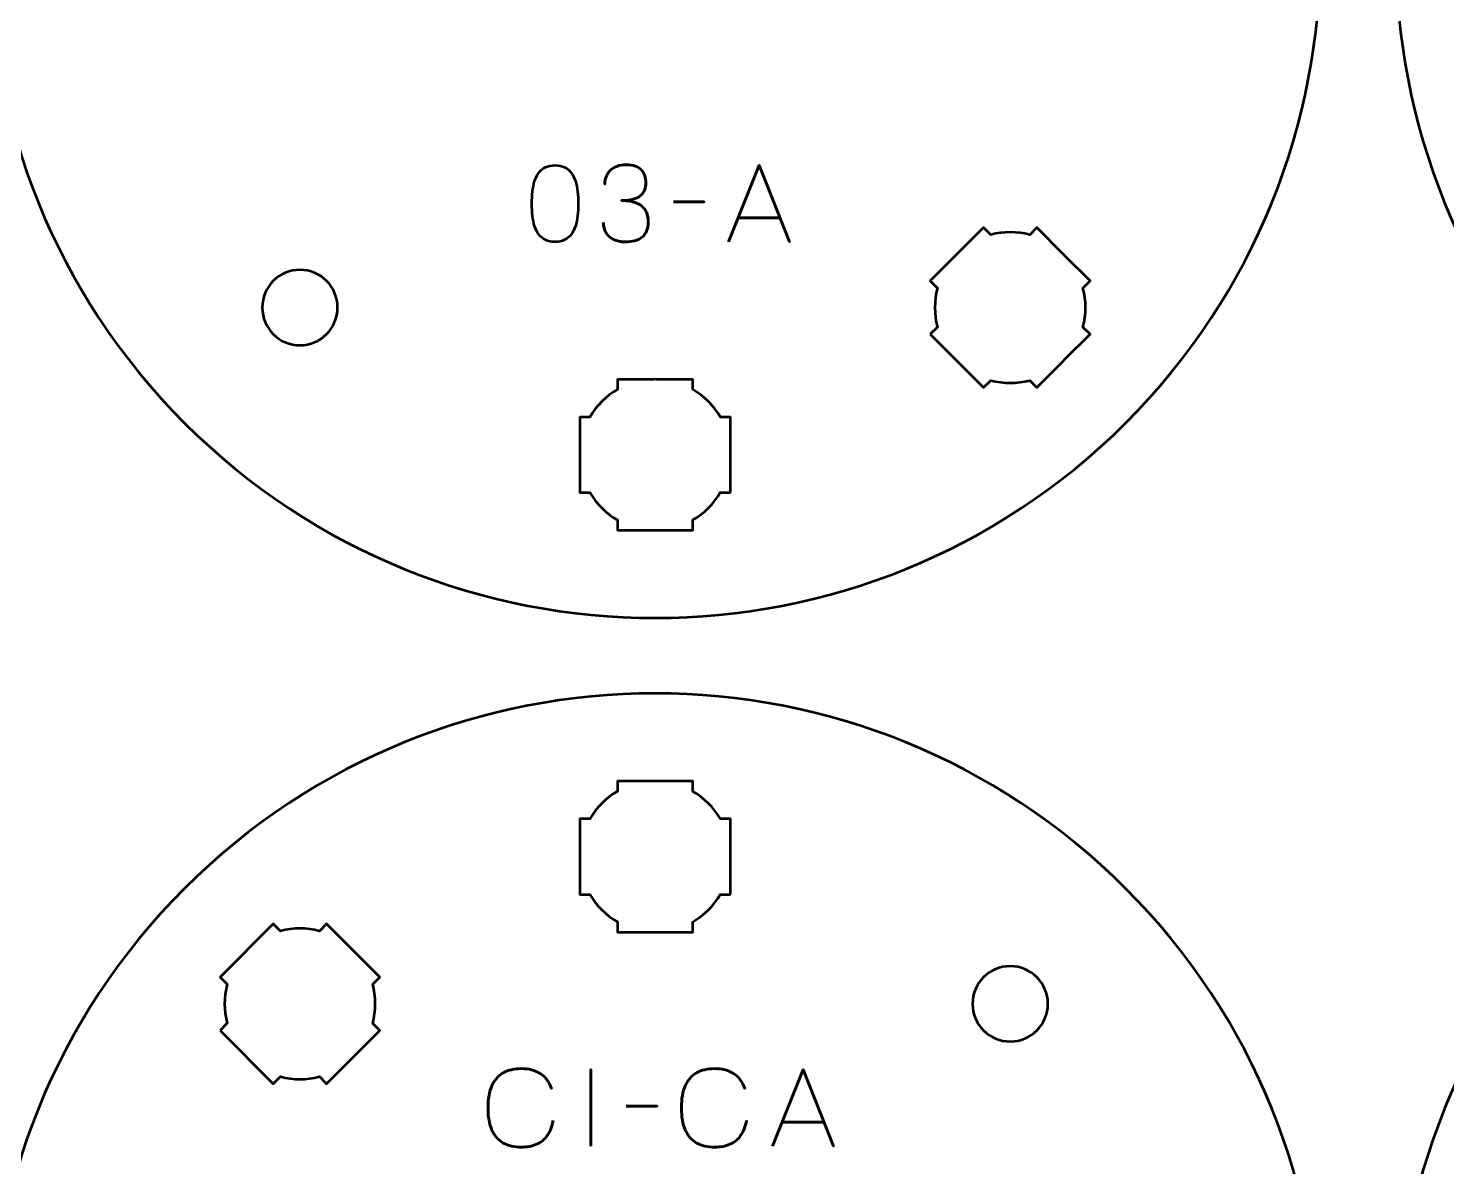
# Model space of a CAD drawing. Header units: centimetres. Extents: x -21 to 0, y -29.7 to 0.
# Drawn here: x -11.3 to -5.65, y -19.28 to -14.75 of the extents above; entities that cross this region are included whole.
import ezdxf

# ---------------------------------------------------------------- set-up
doc = ezdxf.new("R2010")
doc.units = ezdxf.units.CM
doc.header["$MEASUREMENT"] = 0
doc.layers.add('Layer 1', color=7, linetype='Continuous')

msp = doc.modelspace()

# ---------------------------------------------------------------- linework, layer by layer
at = {"layer": 'Layer 1', "color": 1, "lineweight": 53}
msp.add_open_spline([(-21.00003, -29.19995), (-21.00003, -29.19995), (-21.00003, -2.29992), (-21.00003, -2.29992), (-21.00003, -2.29992), (-21.00003, -2.21709), (-20.93286, -2.14992), (-20.85003, -2.14992), (-20.85003, -2.14992), (-20.7672, -2.14992), (-20.70003, -2.08275), (-20.70003, -1.99992), (-20.70003, -1.99992), (-20.70003, -1.91709), (-20.7672, -1.84992), (-20.85003, -1.84992), (-20.85003, -1.84992), (-20.93286, -1.84992), (-21.00003, -1.78275), (-21.00003, -1.69992), (-21.00003, -1.69992), (-21.00003, -1.61709), (-20.93286, -1.54992), (-20.85003, -1.54992), (-20.85003, -1.54992), (-20.7672, -1.54992), (-20.70003, -1.48275), (-20.70003, -1.39992), (-20.70003, -1.39992), (-20.70003, -1.31709), (-20.7672, -1.24992), (-20.85003, -1.24992), (-20.85003, -1.24992), (-20.93286, -1.24992), (-21.00003, -1.18275), (-21.00003, -1.09992), (-21.00003, -1.09992), (-21.00003, -1.09992), (-21.00003, -0.49992), (-21.00003, -0.49992), (-21.00003, -0.49992), (-21.00003, -0.22295), (-20.77694, 0.00004), (-20.49994, 0.00004), (-20.49994, 0.00004), (-20.49994, 0.00004), (-0.50008, 0.00004), (-0.50008, 0.00004), (-0.50008, 0.00004), (-0.22294, 0.00004), (0.00002, -0.22295), (0.00002, -0.49992), (0.00002, -0.49992), (0.00002, -0.49992), (0.00002, -29.19995), (0.00002, -29.19995), (0.00002, -29.19995), (0.00002, -29.47695), (-0.22294, -29.70004), (-0.50008, -29.70004), (-0.50008, -29.70004), (-0.50008, -29.70004), (-20.49994, -29.70004), (-20.49994, -29.70004), (-20.49994, -29.70004), (-20.77694, -29.70004), (-21.00003, -29.47695), (-21.00003, -29.19995)], degree=3, knots=[0, 0, 0, 0, 0.0588235, 0.0588235, 0.0588235, 0.0588235, 0.1176471, 0.1176471, 0.1176471, 0.1176471, 0.1764706, 0.1764706, 0.1764706, 0.1764706, 0.2352941, 0.2352941, 0.2352941, 0.2352941, 0.2941176, 0.2941176, 0.2941176, 0.2941176, 0.3529412, 0.3529412, 0.3529412, 0.3529412, 0.4117647, 0.4117647, 0.4117647, 0.4117647, 0.4705882, 0.4705882, 0.4705882, 0.4705882, 0.5294118, 0.5294118, 0.5294118, 0.5294118, 0.5882353, 0.5882353, 0.5882353, 0.5882353, 0.6470588, 0.6470588, 0.6470588, 0.6470588, 0.7058824, 0.7058824, 0.7058824, 0.7058824, 0.7647059, 0.7647059, 0.7647059, 0.7647059, 0.8235294, 0.8235294, 0.8235294, 0.8235294, 0.8823529, 0.8823529, 0.8823529, 0.8823529, 0.9411765, 0.9411765, 0.9411765, 0.9411765, 1, 1, 1, 1], dxfattribs=at)
at = {"layer": 'Layer 1', "color": 3, "lineweight": 53}
for points in [[(-10.67382, -12.5761), (-9.63912, -11.5414), (-7.96088, -11.5414), (-6.92615, -12.57613), (-6.92615, -12.57613), (-5.89145, -13.61083), (-5.89145, -15.28907), (-6.92615, -16.32377), (-6.92615, -16.32377), (-7.96088, -17.35849), (-9.63912, -17.35849), (-10.67382, -16.32379), (-10.67382, -16.32379), (-11.70855, -15.28907), (-11.70855, -13.61083), (-10.67382, -12.5761)], [(-1.32618, -12.57616), (-0.29148, -13.61086), (-0.29148, -15.2891), (-1.32621, -16.32383), (-1.32621, -16.32383), (-2.36091, -17.35853), (-4.03915, -17.35853), (-5.07385, -16.32383), (-5.07385, -16.32383), (-6.10857, -15.2891), (-6.10857, -13.61086), (-5.07387, -12.57616), (-5.07387, -12.57616), (-4.03915, -11.54143), (-2.36091, -11.54143), (-1.32618, -12.57616)], [(-10.67382, -18.1761), (-9.63912, -17.1414), (-7.96088, -17.1414), (-6.92615, -18.17613), (-6.92615, -18.17613), (-5.89145, -19.21083), (-5.89145, -20.88907), (-6.92615, -21.92377), (-6.92615, -21.92377), (-7.96088, -22.95849), (-9.63912, -22.95849), (-10.67382, -21.92379), (-10.67382, -21.92379), (-11.70855, -20.88907), (-11.70855, -19.21083), (-10.67382, -18.1761)], [(-1.32618, -18.17616), (-0.29148, -19.21086), (-0.29148, -20.8891), (-1.32621, -21.92383), (-1.32621, -21.92383), (-2.36091, -22.95853), (-4.03915, -22.95853), (-5.07385, -21.92383), (-5.07385, -21.92383), (-6.10857, -20.8891), (-6.10857, -19.21086), (-5.07387, -18.17616), (-5.07387, -18.17616), (-4.03915, -17.14143), (-2.36091, -17.14143), (-1.32618, -18.17616)]]:
    msp.add_open_spline(points, degree=3, knots=[0, 0, 0, 0, 0.25, 0.25, 0.25, 0.25, 0.5, 0.5, 0.5, 0.5, 0.75, 0.75, 0.75, 0.75, 1, 1, 1, 1], dxfattribs=at)
at = {"layer": 'Layer 1', "color": 5, "lineweight": 53}
for points, knots in [([(-9.19835, -15.60271), (-9.18354, -15.60264), (-9.17077, -15.60003), (-9.16011, -15.59495), (-9.16011, -15.59495), (-9.14953, -15.58987), (-9.14071, -15.5826), (-9.13366, -15.57336), (-9.13366, -15.57336), (-9.12667, -15.56405), (-9.12117, -15.55304), (-9.11708, -15.54034), (-9.11708, -15.54034), (-9.11305, -15.52764), (-9.11016, -15.51374), (-9.10854, -15.4985), (-9.10854, -15.4985), (-9.10684, -15.48326), (-9.106, -15.46724), (-9.10607, -15.45031), (-9.10607, -15.45031), (-9.106, -15.43345), (-9.10684, -15.41743), (-9.10854, -15.40226), (-9.10854, -15.40226), (-9.11016, -15.38709), (-9.11305, -15.37312), (-9.11708, -15.36042), (-9.11708, -15.36042), (-9.12117, -15.34779), (-9.12667, -15.33679), (-9.13366, -15.3274), (-9.13366, -15.3274), (-9.14071, -15.31809), (-9.14953, -15.31082), (-9.16011, -15.30574), (-9.16011, -15.30574), (-9.17077, -15.30059), (-9.18354, -15.29798), (-9.19835, -15.29791), (-9.19835, -15.29791), (-9.21317, -15.29798), (-9.22594, -15.30059), (-9.2366, -15.30574), (-9.2366, -15.30574), (-9.24718, -15.31082), (-9.256, -15.31809), (-9.26305, -15.3274), (-9.26305, -15.3274), (-9.27004, -15.33679), (-9.27554, -15.34779), (-9.27963, -15.36042), (-9.27963, -15.36042), (-9.28366, -15.37312), (-9.28655, -15.38709), (-9.28817, -15.40226), (-9.28817, -15.40226), (-9.28986, -15.41743), (-9.29071, -15.43345), (-9.29064, -15.45031), (-9.29064, -15.45031), (-9.29071, -15.46724), (-9.28986, -15.48326), (-9.28817, -15.4985), (-9.28817, -15.4985), (-9.28655, -15.51374), (-9.28366, -15.52764), (-9.27963, -15.54034), (-9.27963, -15.54034), (-9.27554, -15.55304), (-9.27004, -15.56405), (-9.26305, -15.57336), (-9.26305, -15.57336), (-9.256, -15.5826), (-9.24718, -15.58987), (-9.2366, -15.59495), (-9.2366, -15.59495), (-9.22594, -15.60003), (-9.21317, -15.60264), (-9.19835, -15.60271)], [0, 0, 0, 0, 0.05, 0.05, 0.05, 0.05, 0.1, 0.1, 0.1, 0.1, 0.15, 0.15, 0.15, 0.15, 0.2, 0.2, 0.2, 0.2, 0.25, 0.25, 0.25, 0.25, 0.3, 0.3, 0.3, 0.3, 0.35, 0.35, 0.35, 0.35, 0.4, 0.4, 0.4, 0.4, 0.45, 0.45, 0.45, 0.45, 0.5, 0.5, 0.5, 0.5, 0.55, 0.55, 0.55, 0.55, 0.6, 0.6, 0.6, 0.6, 0.65, 0.65, 0.65, 0.65, 0.7, 0.7, 0.7, 0.7, 0.75, 0.75, 0.75, 0.75, 0.8, 0.8, 0.8, 0.8, 0.85, 0.85, 0.85, 0.85, 0.9, 0.9, 0.9, 0.9, 0.95, 0.95, 0.95, 0.95, 1, 1, 1, 1]), ([(-9.19835, -15.60271), (-9.18354, -15.60264), (-9.17077, -15.60003), (-9.16011, -15.59495), (-9.16011, -15.59495), (-9.14953, -15.58987), (-9.14071, -15.5826), (-9.13366, -15.57336), (-9.13366, -15.57336), (-9.12667, -15.56405), (-9.12117, -15.55304), (-9.11708, -15.54034), (-9.11708, -15.54034), (-9.11305, -15.52764), (-9.11016, -15.51374), (-9.10854, -15.4985), (-9.10854, -15.4985), (-9.10684, -15.48326), (-9.106, -15.46724), (-9.10607, -15.45031), (-9.10607, -15.45031), (-9.106, -15.43345), (-9.10684, -15.41743), (-9.10854, -15.40226), (-9.10854, -15.40226), (-9.11016, -15.38709), (-9.11305, -15.37312), (-9.11708, -15.36042), (-9.11708, -15.36042), (-9.12117, -15.34779), (-9.12667, -15.33679), (-9.13366, -15.3274), (-9.13366, -15.3274), (-9.14071, -15.31809), (-9.14953, -15.31082), (-9.16011, -15.30574), (-9.16011, -15.30574), (-9.17077, -15.30059), (-9.18354, -15.29798), (-9.19835, -15.29791), (-9.19835, -15.29791), (-9.21317, -15.29798), (-9.22594, -15.30059), (-9.2366, -15.30574), (-9.2366, -15.30574), (-9.24718, -15.31082), (-9.256, -15.31809), (-9.26305, -15.3274), (-9.26305, -15.3274), (-9.27004, -15.33679), (-9.27554, -15.34779), (-9.27963, -15.36042), (-9.27963, -15.36042), (-9.28366, -15.37312), (-9.28655, -15.38709), (-9.28817, -15.40226), (-9.28817, -15.40226), (-9.28986, -15.41743), (-9.29071, -15.43345), (-9.29064, -15.45031), (-9.29064, -15.45031), (-9.29071, -15.46724), (-9.28986, -15.48326), (-9.28817, -15.4985), (-9.28817, -15.4985), (-9.28655, -15.51374), (-9.28366, -15.52764), (-9.27963, -15.54034), (-9.27963, -15.54034), (-9.27554, -15.55304), (-9.27004, -15.56405), (-9.26305, -15.57336), (-9.26305, -15.57336), (-9.256, -15.5826), (-9.24718, -15.58987), (-9.2366, -15.59495), (-9.2366, -15.59495), (-9.22594, -15.60003), (-9.21317, -15.60264), (-9.19835, -15.60271)], [0, 0, 0, 0, 0.05, 0.05, 0.05, 0.05, 0.1, 0.1, 0.1, 0.1, 0.15, 0.15, 0.15, 0.15, 0.2, 0.2, 0.2, 0.2, 0.25, 0.25, 0.25, 0.25, 0.3, 0.3, 0.3, 0.3, 0.35, 0.35, 0.35, 0.35, 0.4, 0.4, 0.4, 0.4, 0.45, 0.45, 0.45, 0.45, 0.5, 0.5, 0.5, 0.5, 0.55, 0.55, 0.55, 0.55, 0.6, 0.6, 0.6, 0.6, 0.65, 0.65, 0.65, 0.65, 0.7, 0.7, 0.7, 0.7, 0.75, 0.75, 0.75, 0.75, 0.8, 0.8, 0.8, 0.8, 0.85, 0.85, 0.85, 0.85, 0.9, 0.9, 0.9, 0.9, 0.95, 0.95, 0.95, 0.95, 1, 1, 1, 1]), ([(-9.00574, -15.52609), (-9.00567, -15.54133), (-9.00214, -15.55459), (-8.99516, -15.56609), (-8.99516, -15.56609), (-8.98817, -15.57752), (-8.97822, -15.58648), (-8.96524, -15.5929), (-8.96524, -15.5929), (-8.95226, -15.59932), (-8.93667, -15.60257), (-8.91853, -15.60271), (-8.91853, -15.60271), (-8.90492, -15.60271), (-8.89257, -15.6013), (-8.88135, -15.59834), (-8.88135, -15.59834), (-8.8702, -15.59537), (-8.86061, -15.59079), (-8.85249, -15.58451), (-8.85249, -15.58451), (-8.84438, -15.57823), (-8.83817, -15.57011), (-8.83373, -15.56024), (-8.83373, -15.56024), (-8.82935, -15.55029), (-8.82717, -15.53836), (-8.8271, -15.52439), (-8.8271, -15.52439), (-8.82702, -15.50577), (-8.83083, -15.49003), (-8.83838, -15.47726), (-8.83838, -15.47726), (-8.84593, -15.46449), (-8.85765, -15.4549), (-8.87338, -15.44834), (-8.87338, -15.44834), (-8.88911, -15.44177), (-8.90929, -15.43846), (-8.93377, -15.43846), (-8.93377, -15.43846), (-8.9155, -15.43853), (-8.90019, -15.43684), (-8.8877, -15.43338), (-8.8877, -15.43338), (-8.87528, -15.42992), (-8.86534, -15.42505), (-8.85786, -15.4187), (-8.85786, -15.4187), (-8.85038, -15.41242), (-8.84495, -15.40494), (-8.8417, -15.39634), (-8.8417, -15.39634), (-8.83838, -15.3878), (-8.83676, -15.37842), (-8.83683, -15.36819), (-8.83683, -15.36819), (-8.83676, -15.35795), (-8.83817, -15.3485), (-8.84099, -15.33975), (-8.84099, -15.33975), (-8.84375, -15.331), (-8.84826, -15.32331), (-8.8544, -15.31675), (-8.8544, -15.31675), (-8.86054, -15.31019), (-8.86865, -15.30504), (-8.8786, -15.30137), (-8.8786, -15.30137), (-8.88862, -15.2977), (-8.90083, -15.29587), (-8.91515, -15.2958), (-8.91515, -15.2958), (-8.9294, -15.29587), (-8.94189, -15.29798), (-8.95247, -15.30208), (-8.95247, -15.30208), (-8.96313, -15.30617), (-8.97187, -15.31174), (-8.97893, -15.31887), (-8.97893, -15.31887), (-8.98591, -15.32599), (-8.99114, -15.33411), (-8.99459, -15.34328), (-8.99459, -15.34328), (-8.99812, -15.35245), (-8.99981, -15.36219), (-8.99981, -15.37242), (-8.99981, -15.37242), (-8.99981, -15.36219), (-8.99812, -15.35245), (-8.99459, -15.34328), (-8.99459, -15.34328), (-8.99114, -15.33411), (-8.98591, -15.32599), (-8.97893, -15.31887), (-8.97893, -15.31887), (-8.97187, -15.31174), (-8.96313, -15.30617), (-8.95247, -15.30208), (-8.95247, -15.30208), (-8.94189, -15.29798), (-8.9294, -15.29587), (-8.91515, -15.2958), (-8.91515, -15.2958), (-8.90083, -15.29587), (-8.88862, -15.2977), (-8.8786, -15.30137), (-8.8786, -15.30137), (-8.86865, -15.30504), (-8.86054, -15.31019), (-8.8544, -15.31675), (-8.8544, -15.31675), (-8.84826, -15.32331), (-8.84375, -15.331), (-8.84099, -15.33975), (-8.84099, -15.33975), (-8.83817, -15.3485), (-8.83676, -15.35795), (-8.83683, -15.36819), (-8.83683, -15.36819), (-8.83676, -15.37842), (-8.83838, -15.3878), (-8.8417, -15.39634), (-8.8417, -15.39634), (-8.84495, -15.40494), (-8.85038, -15.41242), (-8.85786, -15.4187), (-8.85786, -15.4187), (-8.86534, -15.42505), (-8.87528, -15.42992), (-8.8877, -15.43338), (-8.8877, -15.43338), (-8.90019, -15.43684), (-8.9155, -15.43853), (-8.93377, -15.43846), (-8.93377, -15.43846), (-8.90929, -15.43846), (-8.88911, -15.44177), (-8.87338, -15.44834), (-8.87338, -15.44834), (-8.85765, -15.4549), (-8.84593, -15.46449), (-8.83838, -15.47726), (-8.83838, -15.47726), (-8.83083, -15.49003), (-8.82702, -15.50577), (-8.8271, -15.52439), (-8.8271, -15.52439), (-8.82717, -15.53836), (-8.82935, -15.55029), (-8.83373, -15.56024), (-8.83373, -15.56024), (-8.83817, -15.57011), (-8.84438, -15.57823), (-8.85249, -15.58451), (-8.85249, -15.58451), (-8.86061, -15.59079), (-8.8702, -15.59537), (-8.88135, -15.59834), (-8.88135, -15.59834), (-8.89257, -15.6013), (-8.90492, -15.60271), (-8.91853, -15.60271), (-8.91853, -15.60271), (-8.93667, -15.60257), (-8.95226, -15.59932), (-8.96524, -15.5929), (-8.96524, -15.5929), (-8.97822, -15.58648), (-8.98817, -15.57752), (-8.99516, -15.56609), (-8.99516, -15.56609), (-9.00214, -15.55459), (-9.00567, -15.54133), (-9.00574, -15.52609)], [0, 0, 0, 0, 0.0227273, 0.0227273, 0.0227273, 0.0227273, 0.0454545, 0.0454545, 0.0454545, 0.0454545, 0.0681818, 0.0681818, 0.0681818, 0.0681818, 0.0909091, 0.0909091, 0.0909091, 0.0909091, 0.1136364, 0.1136364, 0.1136364, 0.1136364, 0.1363636, 0.1363636, 0.1363636, 0.1363636, 0.1590909, 0.1590909, 0.1590909, 0.1590909, 0.1818182, 0.1818182, 0.1818182, 0.1818182, 0.2045455, 0.2045455, 0.2045455, 0.2045455, 0.2272727, 0.2272727, 0.2272727, 0.2272727, 0.25, 0.25, 0.25, 0.25, 0.2727273, 0.2727273, 0.2727273, 0.2727273, 0.2954545, 0.2954545, 0.2954545, 0.2954545, 0.3181818, 0.3181818, 0.3181818, 0.3181818, 0.3409091, 0.3409091, 0.3409091, 0.3409091, 0.3636364, 0.3636364, 0.3636364, 0.3636364, 0.3863636, 0.3863636, 0.3863636, 0.3863636, 0.4090909, 0.4090909, 0.4090909, 0.4090909, 0.4318182, 0.4318182, 0.4318182, 0.4318182, 0.4545455, 0.4545455, 0.4545455, 0.4545455, 0.4772727, 0.4772727, 0.4772727, 0.4772727, 0.5, 0.5, 0.5, 0.5, 0.5227273, 0.5227273, 0.5227273, 0.5227273, 0.5454545, 0.5454545, 0.5454545, 0.5454545, 0.5681818, 0.5681818, 0.5681818, 0.5681818, 0.5909091, 0.5909091, 0.5909091, 0.5909091, 0.6136364, 0.6136364, 0.6136364, 0.6136364, 0.6363636, 0.6363636, 0.6363636, 0.6363636, 0.6590909, 0.6590909, 0.6590909, 0.6590909, 0.6818182, 0.6818182, 0.6818182, 0.6818182, 0.7045455, 0.7045455, 0.7045455, 0.7045455, 0.7272727, 0.7272727, 0.7272727, 0.7272727, 0.75, 0.75, 0.75, 0.75, 0.7727273, 0.7727273, 0.7727273, 0.7727273, 0.7954545, 0.7954545, 0.7954545, 0.7954545, 0.8181818, 0.8181818, 0.8181818, 0.8181818, 0.8409091, 0.8409091, 0.8409091, 0.8409091, 0.8636364, 0.8636364, 0.8636364, 0.8636364, 0.8863636, 0.8863636, 0.8863636, 0.8863636, 0.9090909, 0.9090909, 0.9090909, 0.9090909, 0.9318182, 0.9318182, 0.9318182, 0.9318182, 0.9545455, 0.9545455, 0.9545455, 0.9545455, 0.9772727, 0.9772727, 0.9772727, 0.9772727, 1, 1, 1, 1]), ([(-8.50706, -15.60271), (-8.50706, -15.60271), (-8.38599, -15.29749), (-8.38599, -15.29749), (-8.38599, -15.29749), (-8.38599, -15.29749), (-8.26449, -15.60271), (-8.26449, -15.60271), (-8.26449, -15.60271), (-8.26449, -15.60271), (-8.38599, -15.29749), (-8.38599, -15.29749), (-8.38599, -15.29749), (-8.38599, -15.29749), (-8.50706, -15.60271), (-8.50706, -15.60271)], [0, 0, 0, 0, 0.25, 0.25, 0.25, 0.25, 0.5, 0.5, 0.5, 0.5, 0.75, 0.75, 0.75, 0.75, 1, 1, 1, 1]), ([(-8.72719, -15.44311), (-8.72719, -15.44311), (-8.604, -15.44311), (-8.604, -15.44311), (-8.604, -15.44311), (-8.604, -15.44311), (-8.72719, -15.44311), (-8.72719, -15.44311)], [0, 0, 0, 0, 0.5, 0.5, 0.5, 0.5, 1, 1, 1, 1]), ([(-8.46896, -15.50661), (-8.46896, -15.50661), (-8.30302, -15.50661), (-8.30302, -15.50661), (-8.30302, -15.50661), (-8.30302, -15.50661), (-8.46896, -15.50661), (-8.46896, -15.50661)], [0, 0, 0, 0, 0.5, 0.5, 0.5, 0.5, 1, 1, 1, 1]), ([(-9.20601, -19.10033), (-9.21053, -19.12453), (-9.21843, -19.1445), (-9.22951, -19.16016), (-9.22951, -19.16016), (-9.24065, -19.17576), (-9.25491, -19.18733), (-9.27226, -19.19488), (-9.27226, -19.19488), (-9.28955, -19.20243), (-9.30987, -19.20624), (-9.33301, -19.20617), (-9.33301, -19.20617), (-9.36116, -19.20624), (-9.38508, -19.2008), (-9.4047, -19.18973), (-9.4047, -19.18973), (-9.42431, -19.17872), (-9.43927, -19.16172), (-9.44957, -19.13865), (-9.44957, -19.13865), (-9.45987, -19.11557), (-9.46502, -19.08601), (-9.46509, -19.04996), (-9.46509, -19.04996), (-9.46502, -19.01405), (-9.45987, -18.98455), (-9.44957, -18.96148), (-9.44957, -18.96148), (-9.43927, -18.93841), (-9.42431, -18.92134), (-9.4047, -18.91026), (-9.4047, -18.91026), (-9.38508, -18.89918), (-9.36116, -18.89368), (-9.33301, -18.89375), (-9.33301, -18.89375), (-9.30288, -18.89368), (-9.27763, -18.9001), (-9.25731, -18.91301), (-9.25731, -18.91301), (-9.23706, -18.92592), (-9.22217, -18.94589), (-9.21279, -18.97291), (-9.21279, -18.97291), (-9.22217, -18.94589), (-9.23706, -18.92592), (-9.25731, -18.91301), (-9.25731, -18.91301), (-9.27763, -18.9001), (-9.30288, -18.89368), (-9.33301, -18.89375), (-9.33301, -18.89375), (-9.36116, -18.89368), (-9.38508, -18.89918), (-9.4047, -18.91026), (-9.4047, -18.91026), (-9.42431, -18.92134), (-9.43927, -18.93841), (-9.44957, -18.96148), (-9.44957, -18.96148), (-9.45987, -18.98455), (-9.46502, -19.01405), (-9.46509, -19.04996), (-9.46509, -19.04996), (-9.46502, -19.08601), (-9.45987, -19.11557), (-9.44957, -19.13865), (-9.44957, -19.13865), (-9.43927, -19.16172), (-9.42431, -19.17872), (-9.4047, -19.18973), (-9.4047, -19.18973), (-9.38508, -19.2008), (-9.36116, -19.20624), (-9.33301, -19.20617), (-9.33301, -19.20617), (-9.30987, -19.20624), (-9.28955, -19.20243), (-9.27226, -19.19488), (-9.27226, -19.19488), (-9.25491, -19.18733), (-9.24065, -19.17576), (-9.22951, -19.16016), (-9.22951, -19.16016), (-9.21843, -19.1445), (-9.21053, -19.12453), (-9.20601, -19.10033)], [0, 0, 0, 0, 0.0454545, 0.0454545, 0.0454545, 0.0454545, 0.0909091, 0.0909091, 0.0909091, 0.0909091, 0.1363636, 0.1363636, 0.1363636, 0.1363636, 0.1818182, 0.1818182, 0.1818182, 0.1818182, 0.2272727, 0.2272727, 0.2272727, 0.2272727, 0.2727273, 0.2727273, 0.2727273, 0.2727273, 0.3181818, 0.3181818, 0.3181818, 0.3181818, 0.3636364, 0.3636364, 0.3636364, 0.3636364, 0.4090909, 0.4090909, 0.4090909, 0.4090909, 0.4545455, 0.4545455, 0.4545455, 0.4545455, 0.5, 0.5, 0.5, 0.5, 0.5454545, 0.5454545, 0.5454545, 0.5454545, 0.5909091, 0.5909091, 0.5909091, 0.5909091, 0.6363636, 0.6363636, 0.6363636, 0.6363636, 0.6818182, 0.6818182, 0.6818182, 0.6818182, 0.7272727, 0.7272727, 0.7272727, 0.7272727, 0.7727273, 0.7727273, 0.7727273, 0.7727273, 0.8181818, 0.8181818, 0.8181818, 0.8181818, 0.8636364, 0.8636364, 0.8636364, 0.8636364, 0.9090909, 0.9090909, 0.9090909, 0.9090909, 0.9545455, 0.9545455, 0.9545455, 0.9545455, 1, 1, 1, 1]), ([(-9.05615, -19.20278), (-9.05615, -19.20278), (-9.05615, -18.89756), (-9.05615, -18.89756), (-9.05615, -18.89756), (-9.05615, -18.89756), (-9.05615, -19.20278), (-9.05615, -19.20278)], [0, 0, 0, 0, 0.5, 0.5, 0.5, 0.5, 1, 1, 1, 1]), ([(-8.43597, -19.10033), (-8.44049, -19.12453), (-8.44839, -19.1445), (-8.45947, -19.16016), (-8.45947, -19.16016), (-8.47061, -19.17576), (-8.48487, -19.18733), (-8.50222, -19.19488), (-8.50222, -19.19488), (-8.51951, -19.20243), (-8.53983, -19.20624), (-8.56297, -19.20617), (-8.56297, -19.20617), (-8.59112, -19.20624), (-8.61504, -19.2008), (-8.63466, -19.18973), (-8.63466, -19.18973), (-8.65427, -19.17872), (-8.66923, -19.16172), (-8.67953, -19.13865), (-8.67953, -19.13865), (-8.68983, -19.11557), (-8.69498, -19.08601), (-8.69505, -19.04996), (-8.69505, -19.04996), (-8.69498, -19.01405), (-8.68983, -18.98455), (-8.67953, -18.96148), (-8.67953, -18.96148), (-8.66923, -18.93841), (-8.65427, -18.92134), (-8.63466, -18.91026), (-8.63466, -18.91026), (-8.61504, -18.89918), (-8.59112, -18.89368), (-8.56297, -18.89375), (-8.56297, -18.89375), (-8.53284, -18.89368), (-8.50759, -18.9001), (-8.48727, -18.91301), (-8.48727, -18.91301), (-8.46702, -18.92592), (-8.45213, -18.94589), (-8.44275, -18.97291), (-8.44275, -18.97291), (-8.45213, -18.94589), (-8.46702, -18.92592), (-8.48727, -18.91301), (-8.48727, -18.91301), (-8.50759, -18.9001), (-8.53284, -18.89368), (-8.56297, -18.89375), (-8.56297, -18.89375), (-8.59112, -18.89368), (-8.61504, -18.89918), (-8.63466, -18.91026), (-8.63466, -18.91026), (-8.65427, -18.92134), (-8.66923, -18.93841), (-8.67953, -18.96148), (-8.67953, -18.96148), (-8.68983, -18.98455), (-8.69498, -19.01405), (-8.69505, -19.04996), (-8.69505, -19.04996), (-8.69498, -19.08601), (-8.68983, -19.11557), (-8.67953, -19.13865), (-8.67953, -19.13865), (-8.66923, -19.16172), (-8.65427, -19.17872), (-8.63466, -19.18973), (-8.63466, -19.18973), (-8.61504, -19.2008), (-8.59112, -19.20624), (-8.56297, -19.20617), (-8.56297, -19.20617), (-8.53983, -19.20624), (-8.51951, -19.20243), (-8.50222, -19.19488), (-8.50222, -19.19488), (-8.48487, -19.18733), (-8.47061, -19.17576), (-8.45947, -19.16016), (-8.45947, -19.16016), (-8.44839, -19.1445), (-8.44049, -19.12453), (-8.43597, -19.10033)], [0, 0, 0, 0, 0.0454545, 0.0454545, 0.0454545, 0.0454545, 0.0909091, 0.0909091, 0.0909091, 0.0909091, 0.1363636, 0.1363636, 0.1363636, 0.1363636, 0.1818182, 0.1818182, 0.1818182, 0.1818182, 0.2272727, 0.2272727, 0.2272727, 0.2272727, 0.2727273, 0.2727273, 0.2727273, 0.2727273, 0.3181818, 0.3181818, 0.3181818, 0.3181818, 0.3636364, 0.3636364, 0.3636364, 0.3636364, 0.4090909, 0.4090909, 0.4090909, 0.4090909, 0.4545455, 0.4545455, 0.4545455, 0.4545455, 0.5, 0.5, 0.5, 0.5, 0.5454545, 0.5454545, 0.5454545, 0.5454545, 0.5909091, 0.5909091, 0.5909091, 0.5909091, 0.6363636, 0.6363636, 0.6363636, 0.6363636, 0.6818182, 0.6818182, 0.6818182, 0.6818182, 0.7272727, 0.7272727, 0.7272727, 0.7272727, 0.7727273, 0.7727273, 0.7727273, 0.7727273, 0.8181818, 0.8181818, 0.8181818, 0.8181818, 0.8636364, 0.8636364, 0.8636364, 0.8636364, 0.9090909, 0.9090909, 0.9090909, 0.9090909, 0.9545455, 0.9545455, 0.9545455, 0.9545455, 1, 1, 1, 1]), ([(-8.33183, -19.20278), (-8.33183, -19.20278), (-8.21076, -18.89756), (-8.21076, -18.89756), (-8.21076, -18.89756), (-8.21076, -18.89756), (-8.08926, -19.20278), (-8.08926, -19.20278), (-8.08926, -19.20278), (-8.08926, -19.20278), (-8.21076, -18.89756), (-8.21076, -18.89756), (-8.21076, -18.89756), (-8.21076, -18.89756), (-8.33183, -19.20278), (-8.33183, -19.20278)], [0, 0, 0, 0, 0.25, 0.25, 0.25, 0.25, 0.5, 0.5, 0.5, 0.5, 0.75, 0.75, 0.75, 0.75, 1, 1, 1, 1]), ([(-8.91518, -19.04318), (-8.91518, -19.04318), (-8.79199, -19.04318), (-8.79199, -19.04318), (-8.79199, -19.04318), (-8.79199, -19.04318), (-8.91518, -19.04318), (-8.91518, -19.04318)], [0, 0, 0, 0, 0.5, 0.5, 0.5, 0.5, 1, 1, 1, 1]), ([(-8.29373, -19.10668), (-8.29373, -19.10668), (-8.12779, -19.10668), (-8.12779, -19.10668), (-8.12779, -19.10668), (-8.12779, -19.10668), (-8.29373, -19.10668), (-8.29373, -19.10668)], [0, 0, 0, 0, 0.5, 0.5, 0.5, 0.5, 1, 1, 1, 1])]:
    msp.add_open_spline(points, degree=3, knots=knots, dxfattribs=at)
at = {"layer": 'Layer 1', "lineweight": 53}
for points, knots in [([(-7.70403, -15.97019), (-7.70403, -15.97019), (-7.6756, -15.94176), (-7.6756, -15.94176), (-7.6756, -15.94176), (-7.68917, -15.89096), (-7.68915, -15.83729), (-7.67559, -15.78649), (-7.67559, -15.78649), (-7.67559, -15.78649), (-7.70403, -15.75806), (-7.70403, -15.75806), (-7.70403, -15.75806), (-7.70403, -15.75806), (-7.49189, -15.54592), (-7.49189, -15.54592), (-7.49189, -15.54592), (-7.49189, -15.54592), (-7.46348, -15.57434), (-7.46348, -15.57434), (-7.46348, -15.57434), (-7.41266, -15.56077), (-7.35897, -15.56074), (-7.30813, -15.57429), (-7.30813, -15.57429), (-7.30813, -15.57429), (-7.27976, -15.54592), (-7.27976, -15.54592), (-7.27976, -15.54592), (-7.27976, -15.54592), (-7.17694, -15.64875), (-7.17694, -15.64875), (-7.17694, -15.64875), (-7.17694, -15.64875), (-7.1736, -15.652), (-7.1736, -15.652), (-7.1736, -15.652), (-7.1736, -15.652), (-7.17037, -15.65532), (-7.17037, -15.65532), (-7.17037, -15.65532), (-7.17037, -15.65532), (-7.06763, -15.75806), (-7.06763, -15.75806), (-7.06763, -15.75806), (-7.06763, -15.75806), (-7.09596, -15.78639), (-7.09596, -15.78639), (-7.09596, -15.78639), (-7.08237, -15.83724), (-7.08237, -15.89099), (-7.09596, -15.94186), (-7.09596, -15.94186), (-7.09596, -15.94186), (-7.06763, -15.97019), (-7.06763, -15.97019), (-7.06763, -15.97019), (-7.06763, -15.97019), (-7.16895, -16.0715), (-7.16895, -16.0715), (-7.16895, -16.0715), (-7.16895, -16.0715), (-7.1736, -16.07627), (-7.1736, -16.07627), (-7.1736, -16.07627), (-7.1736, -16.07627), (-7.17838, -16.08094), (-7.17838, -16.08094), (-7.17838, -16.08094), (-7.17838, -16.08094), (-7.27976, -16.18232), (-7.27976, -16.18232), (-7.27976, -16.18232), (-7.27976, -16.18232), (-7.30812, -16.15396), (-7.30812, -16.15396), (-7.30812, -16.15396), (-7.35896, -16.16753), (-7.41268, -16.16752), (-7.4635, -16.15393), (-7.4635, -16.15393), (-7.4635, -16.15393), (-7.49189, -16.18232), (-7.49189, -16.18232), (-7.49189, -16.18232), (-7.49189, -16.18232), (-7.70403, -15.97019), (-7.70403, -15.97019)], [0, 0, 0, 0, 0.0454545, 0.0454545, 0.0454545, 0.0454545, 0.0909091, 0.0909091, 0.0909091, 0.0909091, 0.1363636, 0.1363636, 0.1363636, 0.1363636, 0.1818182, 0.1818182, 0.1818182, 0.1818182, 0.2272727, 0.2272727, 0.2272727, 0.2272727, 0.2727273, 0.2727273, 0.2727273, 0.2727273, 0.3181818, 0.3181818, 0.3181818, 0.3181818, 0.3636364, 0.3636364, 0.3636364, 0.3636364, 0.4090909, 0.4090909, 0.4090909, 0.4090909, 0.4545455, 0.4545455, 0.4545455, 0.4545455, 0.5, 0.5, 0.5, 0.5, 0.5454545, 0.5454545, 0.5454545, 0.5454545, 0.5909091, 0.5909091, 0.5909091, 0.5909091, 0.6363636, 0.6363636, 0.6363636, 0.6363636, 0.6818182, 0.6818182, 0.6818182, 0.6818182, 0.7272727, 0.7272727, 0.7272727, 0.7272727, 0.7727273, 0.7727273, 0.7727273, 0.7727273, 0.8181818, 0.8181818, 0.8181818, 0.8181818, 0.8636364, 0.8636364, 0.8636364, 0.8636364, 0.9090909, 0.9090909, 0.9090909, 0.9090909, 0.9545455, 0.9545455, 0.9545455, 0.9545455, 1, 1, 1, 1]), ([(-10.21423, -15.71414), (-10.1314, -15.71414), (-10.06423, -15.78131), (-10.06423, -15.86414), (-10.06423, -15.86414), (-10.06423, -15.94697), (-10.1314, -16.01414), (-10.21423, -16.01414), (-10.21423, -16.01414), (-10.29706, -16.01414), (-10.36423, -15.94697), (-10.36423, -15.86414), (-10.36423, -15.86414), (-10.36423, -15.78131), (-10.29706, -15.71414), (-10.21423, -15.71414)], [0, 0, 0, 0, 0.25, 0.25, 0.25, 0.25, 0.5, 0.5, 0.5, 0.5, 0.75, 0.75, 0.75, 0.75, 1, 1, 1, 1]), ([(-8.49997, -16.59992), (-8.49997, -16.59992), (-8.54017, -16.59992), (-8.54017, -16.59992), (-8.54017, -16.59992), (-8.5665, -16.64544), (-8.60446, -16.68337), (-8.64997, -16.7097), (-8.64997, -16.7097), (-8.64997, -16.7097), (-8.64997, -16.74992), (-8.64997, -16.74992), (-8.64997, -16.74992), (-8.64997, -16.74992), (-8.94997, -16.74992), (-8.94997, -16.74992), (-8.94997, -16.74992), (-8.94997, -16.74992), (-8.94997, -16.70973), (-8.94997, -16.70973), (-8.94997, -16.70973), (-8.9955, -16.6834), (-9.03349, -16.64545), (-9.05985, -16.59992), (-9.05985, -16.59992), (-9.05985, -16.59992), (-9.09997, -16.59992), (-9.09997, -16.59992), (-9.09997, -16.59992), (-9.09997, -16.59992), (-9.09997, -16.4545), (-9.09997, -16.4545), (-9.09997, -16.4545), (-9.09997, -16.4545), (-9.10003, -16.44985), (-9.10003, -16.44985), (-9.10003, -16.44985), (-9.10003, -16.44985), (-9.09997, -16.44521), (-9.09997, -16.44521), (-9.09997, -16.44521), (-9.09997, -16.44521), (-9.09997, -16.29992), (-9.09997, -16.29992), (-9.09997, -16.29992), (-9.09997, -16.29992), (-9.0599, -16.29992), (-9.0599, -16.29992), (-9.0599, -16.29992), (-9.03355, -16.25435), (-8.99555, -16.21634), (-8.94997, -16.18998), (-8.94997, -16.18998), (-8.94997, -16.18998), (-8.94997, -16.14992), (-8.94997, -16.14992), (-8.94997, -16.14992), (-8.94997, -16.14992), (-8.80669, -16.14992), (-8.80669, -16.14992), (-8.80669, -16.14992), (-8.80669, -16.14992), (-8.80002, -16.14984), (-8.80002, -16.14984), (-8.80002, -16.14984), (-8.80002, -16.14984), (-8.79334, -16.14992), (-8.79334, -16.14992), (-8.79334, -16.14992), (-8.79334, -16.14992), (-8.64997, -16.14992), (-8.64997, -16.14992), (-8.64997, -16.14992), (-8.64997, -16.14992), (-8.64997, -16.19002), (-8.64997, -16.19002), (-8.64997, -16.19002), (-8.60443, -16.21638), (-8.56645, -16.25437), (-8.54012, -16.29992), (-8.54012, -16.29992), (-8.54012, -16.29992), (-8.49997, -16.29992), (-8.49997, -16.29992), (-8.49997, -16.29992), (-8.49997, -16.29992), (-8.49997, -16.59992), (-8.49997, -16.59992)], [0, 0, 0, 0, 0.0454545, 0.0454545, 0.0454545, 0.0454545, 0.0909091, 0.0909091, 0.0909091, 0.0909091, 0.1363636, 0.1363636, 0.1363636, 0.1363636, 0.1818182, 0.1818182, 0.1818182, 0.1818182, 0.2272727, 0.2272727, 0.2272727, 0.2272727, 0.2727273, 0.2727273, 0.2727273, 0.2727273, 0.3181818, 0.3181818, 0.3181818, 0.3181818, 0.3636364, 0.3636364, 0.3636364, 0.3636364, 0.4090909, 0.4090909, 0.4090909, 0.4090909, 0.4545455, 0.4545455, 0.4545455, 0.4545455, 0.5, 0.5, 0.5, 0.5, 0.5454545, 0.5454545, 0.5454545, 0.5454545, 0.5909091, 0.5909091, 0.5909091, 0.5909091, 0.6363636, 0.6363636, 0.6363636, 0.6363636, 0.6818182, 0.6818182, 0.6818182, 0.6818182, 0.7272727, 0.7272727, 0.7272727, 0.7272727, 0.7727273, 0.7727273, 0.7727273, 0.7727273, 0.8181818, 0.8181818, 0.8181818, 0.8181818, 0.8636364, 0.8636364, 0.8636364, 0.8636364, 0.9090909, 0.9090909, 0.9090909, 0.9090909, 0.9545455, 0.9545455, 0.9545455, 0.9545455, 1, 1, 1, 1]), ([(-8.49997, -18.19992), (-8.49997, -18.19992), (-8.54017, -18.19992), (-8.54017, -18.19992), (-8.54017, -18.19992), (-8.5665, -18.24544), (-8.60446, -18.28337), (-8.64997, -18.3097), (-8.64997, -18.3097), (-8.64997, -18.3097), (-8.64997, -18.34992), (-8.64997, -18.34992), (-8.64997, -18.34992), (-8.64997, -18.34992), (-8.94997, -18.34992), (-8.94997, -18.34992), (-8.94997, -18.34992), (-8.94997, -18.34992), (-8.94997, -18.30973), (-8.94997, -18.30973), (-8.94997, -18.30973), (-8.9955, -18.2834), (-9.03349, -18.24545), (-9.05985, -18.19992), (-9.05985, -18.19992), (-9.05985, -18.19992), (-9.09997, -18.19992), (-9.09997, -18.19992), (-9.09997, -18.19992), (-9.09997, -18.19992), (-9.09997, -18.0545), (-9.09997, -18.0545), (-9.09997, -18.0545), (-9.09997, -18.0545), (-9.10003, -18.04985), (-9.10003, -18.04985), (-9.10003, -18.04985), (-9.10003, -18.04985), (-9.09997, -18.04521), (-9.09997, -18.04521), (-9.09997, -18.04521), (-9.09997, -18.04521), (-9.09997, -17.89992), (-9.09997, -17.89992), (-9.09997, -17.89992), (-9.09997, -17.89992), (-9.0599, -17.89992), (-9.0599, -17.89992), (-9.0599, -17.89992), (-9.03355, -17.85435), (-8.99555, -17.81634), (-8.94997, -17.78998), (-8.94997, -17.78998), (-8.94997, -17.78998), (-8.94997, -17.74992), (-8.94997, -17.74992), (-8.94997, -17.74992), (-8.94997, -17.74992), (-8.80669, -17.74992), (-8.80669, -17.74992), (-8.80669, -17.74992), (-8.80669, -17.74992), (-8.80002, -17.74984), (-8.80002, -17.74984), (-8.80002, -17.74984), (-8.80002, -17.74984), (-8.79334, -17.74992), (-8.79334, -17.74992), (-8.79334, -17.74992), (-8.79334, -17.74992), (-8.64997, -17.74992), (-8.64997, -17.74992), (-8.64997, -17.74992), (-8.64997, -17.74992), (-8.64997, -17.79002), (-8.64997, -17.79002), (-8.64997, -17.79002), (-8.60443, -17.81638), (-8.56645, -17.85437), (-8.54012, -17.89992), (-8.54012, -17.89992), (-8.54012, -17.89992), (-8.49997, -17.89992), (-8.49997, -17.89992), (-8.49997, -17.89992), (-8.49997, -17.89992), (-8.49997, -18.19992), (-8.49997, -18.19992)], [0, 0, 0, 0, 0.0454545, 0.0454545, 0.0454545, 0.0454545, 0.0909091, 0.0909091, 0.0909091, 0.0909091, 0.1363636, 0.1363636, 0.1363636, 0.1363636, 0.1818182, 0.1818182, 0.1818182, 0.1818182, 0.2272727, 0.2272727, 0.2272727, 0.2272727, 0.2727273, 0.2727273, 0.2727273, 0.2727273, 0.3181818, 0.3181818, 0.3181818, 0.3181818, 0.3636364, 0.3636364, 0.3636364, 0.3636364, 0.4090909, 0.4090909, 0.4090909, 0.4090909, 0.4545455, 0.4545455, 0.4545455, 0.4545455, 0.5, 0.5, 0.5, 0.5, 0.5454545, 0.5454545, 0.5454545, 0.5454545, 0.5909091, 0.5909091, 0.5909091, 0.5909091, 0.6363636, 0.6363636, 0.6363636, 0.6363636, 0.6818182, 0.6818182, 0.6818182, 0.6818182, 0.7272727, 0.7272727, 0.7272727, 0.7272727, 0.7727273, 0.7727273, 0.7727273, 0.7727273, 0.8181818, 0.8181818, 0.8181818, 0.8181818, 0.8636364, 0.8636364, 0.8636364, 0.8636364, 0.9090909, 0.9090909, 0.9090909, 0.9090909, 0.9545455, 0.9545455, 0.9545455, 0.9545455, 1, 1, 1, 1]), ([(-10.53245, -18.74176), (-10.53245, -18.74176), (-10.50403, -18.71333), (-10.50403, -18.71333), (-10.50403, -18.71333), (-10.5176, -18.66253), (-10.51758, -18.60887), (-10.50401, -18.55807), (-10.50401, -18.55807), (-10.50401, -18.55807), (-10.53245, -18.52963), (-10.53245, -18.52963), (-10.53245, -18.52963), (-10.53245, -18.52963), (-10.32032, -18.3175), (-10.32032, -18.3175), (-10.32032, -18.3175), (-10.32032, -18.3175), (-10.2919, -18.34591), (-10.2919, -18.34591), (-10.2919, -18.34591), (-10.24109, -18.33234), (-10.18739, -18.33231), (-10.13656, -18.34587), (-10.13656, -18.34587), (-10.13656, -18.34587), (-10.10819, -18.3175), (-10.10819, -18.3175), (-10.10819, -18.3175), (-10.10819, -18.3175), (-10.00536, -18.42032), (-10.00536, -18.42032), (-10.00536, -18.42032), (-10.00536, -18.42032), (-10.00203, -18.42357), (-10.00203, -18.42357), (-10.00203, -18.42357), (-10.00203, -18.42357), (-9.99879, -18.42689), (-9.99879, -18.42689), (-9.99879, -18.42689), (-9.99879, -18.42689), (-9.89606, -18.52963), (-9.89606, -18.52963), (-9.89606, -18.52963), (-9.89606, -18.52963), (-9.92439, -18.55796), (-9.92439, -18.55796), (-9.92439, -18.55796), (-9.9108, -18.60882), (-9.91079, -18.66256), (-9.92438, -18.71343), (-9.92438, -18.71343), (-9.92438, -18.71343), (-9.89606, -18.74176), (-9.89606, -18.74176), (-9.89606, -18.74176), (-9.89606, -18.74176), (-9.99737, -18.84307), (-9.99737, -18.84307), (-9.99737, -18.84307), (-9.99737, -18.84307), (-10.00203, -18.84785), (-10.00203, -18.84785), (-10.00203, -18.84785), (-10.00203, -18.84785), (-10.00681, -18.85251), (-10.00681, -18.85251), (-10.00681, -18.85251), (-10.00681, -18.85251), (-10.10819, -18.95389), (-10.10819, -18.95389), (-10.10819, -18.95389), (-10.10819, -18.95389), (-10.13654, -18.92554), (-10.13654, -18.92554), (-10.13654, -18.92554), (-10.18739, -18.9391), (-10.2411, -18.93909), (-10.29193, -18.9255), (-10.29193, -18.9255), (-10.29193, -18.9255), (-10.32032, -18.95389), (-10.32032, -18.95389), (-10.32032, -18.95389), (-10.32032, -18.95389), (-10.53245, -18.74176), (-10.53245, -18.74176)], [0, 0, 0, 0, 0.0454545, 0.0454545, 0.0454545, 0.0454545, 0.0909091, 0.0909091, 0.0909091, 0.0909091, 0.1363636, 0.1363636, 0.1363636, 0.1363636, 0.1818182, 0.1818182, 0.1818182, 0.1818182, 0.2272727, 0.2272727, 0.2272727, 0.2272727, 0.2727273, 0.2727273, 0.2727273, 0.2727273, 0.3181818, 0.3181818, 0.3181818, 0.3181818, 0.3636364, 0.3636364, 0.3636364, 0.3636364, 0.4090909, 0.4090909, 0.4090909, 0.4090909, 0.4545455, 0.4545455, 0.4545455, 0.4545455, 0.5, 0.5, 0.5, 0.5, 0.5454545, 0.5454545, 0.5454545, 0.5454545, 0.5909091, 0.5909091, 0.5909091, 0.5909091, 0.6363636, 0.6363636, 0.6363636, 0.6363636, 0.6818182, 0.6818182, 0.6818182, 0.6818182, 0.7272727, 0.7272727, 0.7272727, 0.7272727, 0.7727273, 0.7727273, 0.7727273, 0.7727273, 0.8181818, 0.8181818, 0.8181818, 0.8181818, 0.8636364, 0.8636364, 0.8636364, 0.8636364, 0.9090909, 0.9090909, 0.9090909, 0.9090909, 0.9545455, 0.9545455, 0.9545455, 0.9545455, 1, 1, 1, 1]), ([(-7.3858, -18.48572), (-7.30297, -18.48572), (-7.2358, -18.55289), (-7.2358, -18.63572), (-7.2358, -18.63572), (-7.2358, -18.71855), (-7.30297, -18.78572), (-7.3858, -18.78572), (-7.3858, -18.78572), (-7.46863, -18.78572), (-7.5358, -18.71855), (-7.5358, -18.63572), (-7.5358, -18.63572), (-7.5358, -18.55289), (-7.46863, -18.48572), (-7.3858, -18.48572)], [0, 0, 0, 0, 0.25, 0.25, 0.25, 0.25, 0.5, 0.5, 0.5, 0.5, 0.75, 0.75, 0.75, 0.75, 1, 1, 1, 1])]:
    msp.add_open_spline(points, degree=3, knots=knots, dxfattribs=at)

doc.saveas('drawing.dxf')
